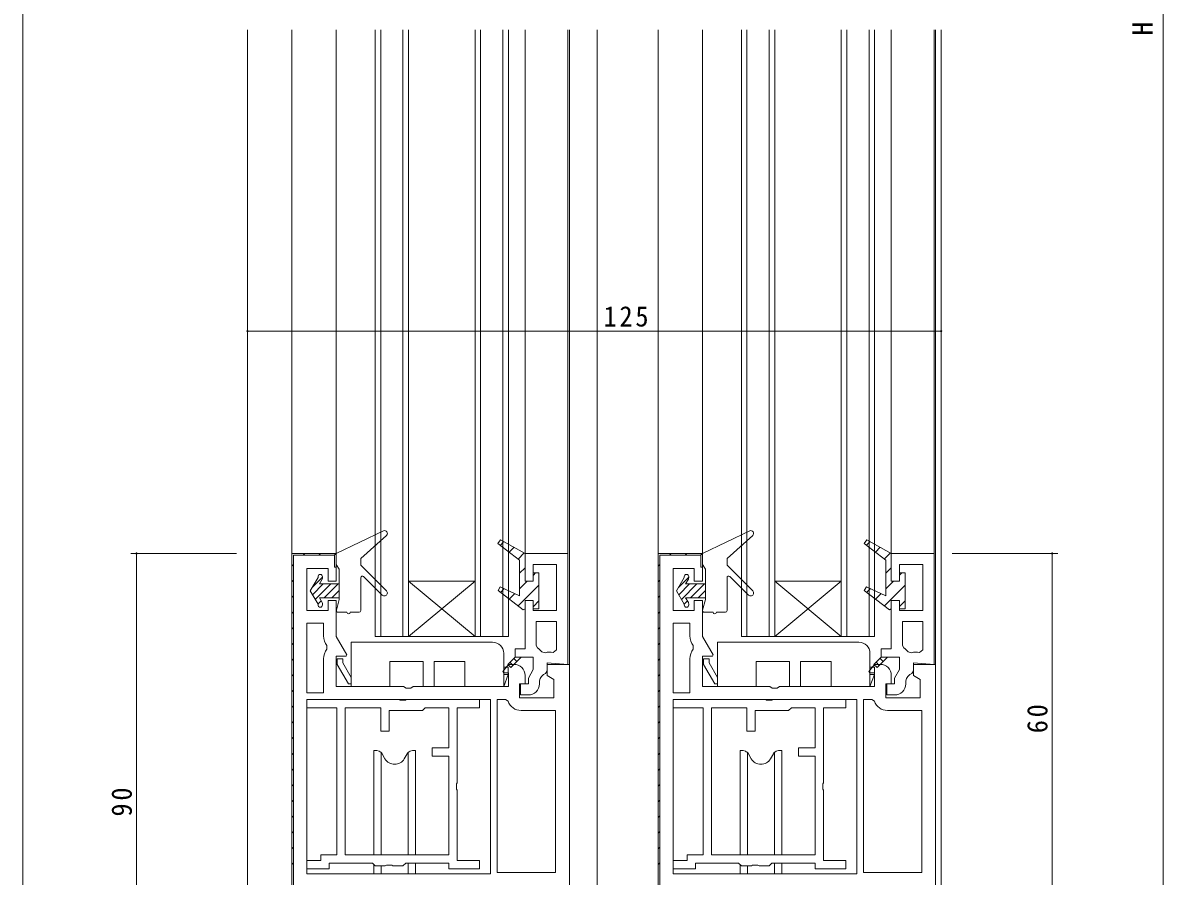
# Model space of a CAD drawing. Units: millimetres on the paper. Extents: x -420 to 373, y -297 to 267.
# Drawn here: x -417.7 to -212.2, y -151.9 to 1.8 of the extents above; entities that cross this region are included whole.
import ezdxf
from ezdxf.enums import TextEntityAlignment as Align

# ---------------------------------------------------------------- set-up
doc = ezdxf.new("R2010")
doc.units = ezdxf.units.MM
for name, color, linetype, lineweight in [('0-1_YKK_ZWAK', 7, 'Continuous', 9), ('0-3_YKK_12', 2, 'Continuous', 9), ('0-4_YKK_D', 6, 'Continuous', 9), ('0-6_YKK_13', 4, 'Continuous', 9), ('0-7_YKK_11', 7, 'Continuous', 9)]:
    doc.layers.add(name, color=color, linetype=linetype, lineweight=lineweight)
doc.styles.add('ＭＳ ゴシック', font='')
doc.styles.get('ＭＳ ゴシック').set_extended_font_data('MS Gothic')

msp = doc.modelspace()

# ---------------------------------------------------------------- linework, layer by layer
at = {"layer": '0-1_YKK_ZWAK'}
msp.add_line((-417.7, -260.6), (-417.7, 264.4), dxfattribs=at)
at = {"layer": '0-3_YKK_12'}
for p, q in [((-377.204, -243.243), (-377.204, 0.556)), ((-369.204, -94.243), (-369.204, 0.556)), ((-361.204, -94.243), (-361.204, 0.556)), ((-354.204, 0.556), (-354.204, -108.743)), ((-353.204, 0.556), (-353.204, -108.743)), ((-349.204, -108.743), (-349.204, 0.556)), ((-348.204, -108.743), (-348.204, 0.556)), ((-336.204, 0.556), (-336.204, -108.743)), ((-335.204, 0.556), (-335.204, -108.743)), ((-331.204, -108.743), (-331.204, 0.556)), ((-330.204, -108.743), (-330.204, 0.556)), ((-327.204, -94.243), (-327.204, 0.556)), ((-319.504, -94.242), (-319.504, 0.556)), ((-319.204, -114.243), (-319.204, 0.556)), ((-314.219, -153.743), (-314.219, 0.556)), ((-303.204, -94.243), (-303.204, 0.556)), ((-295.204, -94.243), (-295.204, 0.556)), ((-288.204, 0.556), (-288.204, -108.743)), ((-287.204, 0.556), (-287.204, -108.743)), ((-283.204, -108.743), (-283.204, 0.556)), ((-282.204, -108.743), (-282.204, 0.556)), ((-270.204, 0.556), (-270.204, -108.743)), ((-269.204, 0.556), (-269.204, -108.743)), ((-265.204, -108.743), (-265.204, 0.556)), ((-264.204, -108.743), (-264.204, 0.556)), ((-261.204, -94.243), (-261.204, 0.556)), ((-253.494, -94.242), (-253.499, 0.556)), ((-253.204, -114.243), (-253.204, 0.556)), ((-252.2, 0.556), (-252.204, -174.243)), ((-336.204, -108.743), (-348.204, -98.743)), ((-348.204, -108.743), (-336.204, -98.743)), ((-348.204, -98.743), (-336.204, -98.743)), ((-270.204, -108.743), (-282.204, -98.743)), ((-282.204, -108.743), (-270.204, -98.743)), ((-282.204, -98.743), (-270.204, -98.743)), ((-354.204, -108.743), (-348.204, -108.743)), ((-348.204, -108.743), (-336.204, -108.743)), ((-336.204, -108.743), (-330.204, -108.743)), ((-288.204, -108.743), (-282.204, -108.743)), ((-282.204, -108.743), (-270.204, -108.743)), ((-270.204, -108.743), (-264.204, -108.743))]:
    msp.add_line(p, q, dxfattribs=at)
at = {"layer": '0-4_YKK_D'}
for p, q in [((-212.204, -166.743), (-212.204, 169.257)), ((-377.204, -62.742), (-377.204, -52.744)), ((-252.204, -62.742), (-252.204, -52.744)), ((-377.204, -53.744), (-252.204, -53.744)), ((-379.204, -93.743), (-398.204, -93.743)), ((-397.204, -93.743), (-397.204, -183.743)), ((-250.204, -93.743), (-231.204, -93.743)), ((-232.204, -153.743), (-232.204, -93.743))]:
    msp.add_line(p, q, dxfattribs=at)
for centre, start, end in [((-377.204, -53.744), 0, 180), ((-377.204, -53.744), 180, 0), ((-252.204, -53.744), 0, 180), ((-252.204, -53.744), 180, 0), ((-397.204, -93.743), 90, 270), ((-397.204, -93.743), 270, 90), ((-232.204, -93.743), 90, 270), ((-232.204, -93.743), 270, 90)]:
    msp.add_arc(centre, 0.106, start, end, dxfattribs=at)
at = {"layer": '0-6_YKK_13'}
for p, q in [((-361.204, -93.743), (-352.719, -89.692)), ((-295.204, -93.743), (-286.719, -89.692)), ((-356.804, -94.643), (-352.171, -90.517)), ((-290.804, -94.643), (-286.171, -90.517)), ((-361.204, -93.743), (-361.204, -95.743)), ((-295.204, -93.743), (-295.204, -95.743)), ((-361.204, -95.743), (-360.704, -96.609)), ((-356.804, -94.643), (-356.804, -95.843)), ((-352.165, -100.482), (-356.804, -95.843)), ((-295.204, -95.743), (-294.704, -96.609)), ((-290.804, -94.643), (-290.804, -95.843)), ((-286.165, -100.482), (-290.804, -95.843)), ((-365.904, -100.493), (-364.504, -98.069)), ((-365.554, -99.888), (-363.704, -98.037)), ((-364.504, -97.943), (-364.504, -98.069)), ((-364.258, -99.243), (-363.757, -98.376)), ((-363.704, -97.943), (-363.704, -98.176)), ((-360.704, -96.609), (-360.704, -102.043)), ((-356.804, -98.123), (-356.804, -104.043)), ((-356.291, -97.911), (-352.943, -101.26)), ((-299.904, -100.493), (-298.504, -98.069)), ((-299.554, -99.888), (-297.704, -98.037)), ((-298.504, -97.943), (-298.504, -98.069)), ((-298.258, -99.243), (-297.757, -98.376)), ((-297.704, -97.943), (-297.704, -98.176)), ((-294.704, -96.609), (-294.704, -102.043)), ((-290.804, -98.123), (-290.804, -104.043)), ((-290.292, -97.911), (-286.943, -101.26)), ((-365.904, -100.493), (-364.504, -102.918)), ((-365.504, -101.185), (-363.562, -99.243)), ((-365.011, -102.039), (-362.215, -99.243)), ((-364.258, -99.243), (-360.704, -99.243)), ((-363.368, -101.743), (-360.868, -99.243)), ((-362.021, -101.743), (-360.704, -100.426)), ((-299.904, -100.493), (-298.504, -102.918)), ((-299.504, -101.185), (-297.563, -99.243)), ((-299.011, -102.039), (-296.216, -99.243)), ((-298.258, -99.243), (-294.704, -99.243)), ((-297.368, -101.743), (-294.869, -99.243)), ((-296.021, -101.743), (-294.704, -100.426)), ((-364.518, -102.893), (-363.932, -102.307)), ((-364.258, -101.743), (-363.757, -102.611)), ((-364.258, -101.743), (-360.704, -101.743)), ((-360.704, -102.043), (-361.194, -103.969)), ((-298.518, -102.893), (-297.933, -102.307)), ((-298.258, -101.743), (-297.757, -102.611)), ((-298.258, -101.743), (-294.704, -101.743)), ((-294.704, -102.043), (-295.194, -103.969)), ((-364.504, -102.918), (-364.504, -103.043)), ((-363.704, -102.811), (-363.704, -103.043)), ((-359.304, -104.343), (-360.904, -104.343)), ((-357.104, -104.343), (-358.704, -104.343)), ((-298.504, -102.918), (-298.504, -103.043)), ((-297.704, -102.811), (-297.704, -103.043)), ((-293.304, -104.343), (-294.904, -104.343)), ((-291.104, -104.343), (-292.704, -104.343)), ((-358.545, -117.743), (-358.545, -109.743)), ((-333.045, -109.743), (-358.545, -109.743)), ((-292.545, -117.743), (-292.545, -109.743)), ((-267.045, -109.743), (-292.545, -109.743)), ((-331.045, -111.743), (-331.045, -117.743)), ((-265.045, -111.743), (-265.045, -117.743)), ((-351.545, -117.743), (-351.545, -113.243)), ((-351.545, -113.243), (-345.545, -113.243)), ((-351.545, -117.743), (-351.545, -113.243)), ((-345.545, -113.243), (-345.545, -117.743)), ((-343.545, -117.743), (-343.545, -113.243)), ((-343.545, -113.243), (-338.045, -113.243)), ((-343.545, -113.243), (-338.045, -113.243)), ((-338.045, -113.243), (-338.045, -117.743)), ((-338.045, -113.243), (-338.045, -117.743)), ((-330.245, -114.243), (-331.045, -114.243)), ((-330.245, -115.543), (-330.245, -114.243)), ((-285.545, -117.743), (-285.545, -113.243)), ((-285.545, -113.243), (-279.545, -113.243)), ((-285.545, -117.743), (-285.545, -113.243)), ((-279.545, -113.243), (-279.545, -117.743)), ((-277.545, -117.743), (-277.545, -113.243)), ((-277.545, -113.243), (-272.045, -113.243)), ((-277.545, -113.243), (-272.045, -113.243)), ((-272.045, -113.243), (-272.045, -117.743)), ((-272.045, -113.243), (-272.045, -117.743)), ((-264.245, -114.243), (-265.045, -114.243)), ((-264.245, -115.543), (-264.245, -114.243)), ((-331.045, -117.743), (-330.245, -115.543)), ((-331.045, -115.543), (-330.245, -115.543)), ((-265.045, -117.743), (-264.245, -115.543)), ((-265.045, -115.543), (-264.245, -115.543)), ((-358.545, -117.743), (-351.545, -117.743)), ((-345.545, -117.743), (-343.545, -117.743)), ((-338.045, -117.743), (-331.045, -117.743)), ((-292.545, -117.743), (-285.545, -117.743)), ((-279.545, -117.743), (-277.545, -117.743)), ((-272.045, -117.743), (-265.045, -117.743)), ((-354.454, -129.241), (-353.904, -129.241)), ((-354.454, -148.043), (-354.454, -129.241)), ((-353.904, -129.241), (-353.483, -129.394)), ((-347.504, -129.241), (-347.924, -129.394)), ((-347.504, -129.241), (-346.954, -129.241)), ((-346.954, -129.241), (-346.954, -148.043)), ((-288.454, -129.241), (-287.904, -129.241)), ((-288.454, -148.043), (-288.454, -129.241)), ((-287.904, -129.241), (-287.483, -129.394)), ((-281.504, -129.241), (-281.924, -129.394)), ((-281.504, -129.241), (-280.954, -129.241)), ((-280.954, -129.241), (-280.954, -148.043)), ((-353.141, -148.043), (-353.141, -129.604)), ((-352.436, -130.741), (-352.959, -129.833)), ((-348.972, -130.741), (-348.448, -129.833)), ((-348.266, -129.604), (-348.266, -148.043)), ((-287.141, -148.043), (-287.141, -129.604)), ((-286.436, -130.741), (-286.96, -129.833)), ((-282.972, -130.741), (-282.448, -129.833)), ((-282.266, -129.604), (-282.266, -148.043)), ((-354.454, -151.443), (-354.454, -149.793)), ((-348.266, -149.543), (-348.266, -151.443)), ((-346.954, -149.543), (-346.954, -151.443)), ((-288.454, -151.443), (-288.454, -149.793)), ((-282.266, -149.543), (-282.266, -151.443)), ((-280.954, -149.543), (-280.954, -151.443)), ((-353.141, -151.443), (-353.141, -150.043)), ((-287.141, -151.443), (-287.141, -150.043))]:
    msp.add_line(p, q, dxfattribs=at)
for points in [[(-361.045, -112.743), (-361.045, -113.743), (-359.025, -117.243), (-358.545, -117.243)], [(-358.545, -116.073), (-360.045, -113.475), (-360.045, -112.743), (-361.045, -112.743)], [(-295.045, -112.743), (-295.045, -113.743), (-293.025, -117.243), (-292.545, -117.243)], [(-292.545, -116.073), (-294.045, -113.475), (-294.045, -112.743), (-295.045, -112.743)]]:
    msp.add_lwpolyline(points, dxfattribs=at)
for centre, radius, start, end in [((-352.504, -90.143), 0.5, 311.69427, 115.52351), ((-286.504, -90.143), 0.5, 311.69427, 115.52351), ((-364.104, -97.943), 0.4, 0, 180), ((-364.104, -98.176), 0.4, 329.99998, 0), ((-356.504, -98.123), 0.3, 45, 180), ((-298.104, -97.943), 0.4, 0, 180), ((-298.104, -98.176), 0.4, 329.99998, 0), ((-290.504, -98.123), 0.3, 45, 180), ((-352.554, -100.871), 0.55, 224.99998, 44.99998), ((-286.554, -100.871), 0.55, 224.99998, 44.99998), ((-364.104, -102.811), 0.4, 0, 30), ((-298.104, -102.811), 0.4, 0, 30), ((-364.104, -103.043), 0.4, 180, 0), ((-360.904, -104.043), 0.3, 165.70561, 270), ((-359.004, -104.343), 0.3, 180, 0), ((-357.104, -104.043), 0.3, 270, 0), ((-298.104, -103.043), 0.4, 180, 0), ((-294.904, -104.043), 0.3, 165.70561, 270), ((-293.004, -104.343), 0.3, 180, 0), ((-291.104, -104.043), 0.3, 270, 0), ((-333.045, -111.743), 2, 0, 90), ((-267.045, -111.743), 2, 0, 90), ((-353.826, -130.333), 1, 30, 69.98726), ((-347.582, -130.333), 1, 110.01273, 149.99998), ((-287.826, -130.333), 1, 30, 69.98726), ((-281.582, -130.333), 1, 110.01273, 149.99998), ((-353.826, -130.333), 1, 30, 43.78836), ((-350.704, -129.741), 2, 210, 329.99998), ((-347.582, -130.333), 1, 136.21162, 149.99998), ((-287.826, -130.333), 1, 30, 43.78836), ((-284.704, -129.741), 2, 210, 329.99998), ((-281.582, -130.333), 1, 136.21162, 149.99998)]:
    msp.add_arc(centre, radius, start, end, dxfattribs=at)
at = {"layer": '0-7_YKK_11'}
for p, q in [((-331.639, -92.279), (-330.995, -91.635)), ((-265.639, -92.279), (-264.995, -91.635)), ((-367.185, -94.043), (-366.885, -93.743)), ((-364.356, -94.043), (-364.056, -93.743)), ((-361.575, -94.09), (-361.362, -93.878)), ((-330.051, -93.52), (-329.178, -92.646)), ((-328.463, -94.76), (-327.36, -93.657)), ((-301.185, -94.043), (-300.885, -93.743)), ((-298.357, -94.043), (-298.057, -93.743)), ((-295.575, -94.09), (-295.363, -93.878)), ((-264.051, -93.52), (-263.178, -92.646)), ((-262.463, -94.76), (-261.36, -93.657)), ((-369.204, -96.062), (-368.904, -95.762)), ((-328.204, -94.962), (-328.204, -101.378)), ((-328.204, -97.329), (-327.204, -96.329)), ((-303.204, -96.062), (-302.904, -95.762)), ((-262.204, -94.962), (-262.204, -101.378)), ((-262.204, -97.329), (-261.204, -96.329)), ((-369.204, -98.891), (-368.904, -98.591)), ((-325.694, -97.648), (-325.299, -97.253)), ((-303.204, -98.891), (-302.904, -98.591)), ((-259.695, -97.648), (-259.299, -97.253)), ((-331.643, -100.768), (-330.967, -100.092)), ((-328.432, -103.214), (-324.704, -99.486)), ((-328.204, -100.157), (-326.79, -98.743)), ((-265.643, -100.768), (-264.967, -100.092)), ((-262.432, -103.214), (-258.704, -99.486)), ((-262.204, -100.157), (-260.79, -98.743)), ((-369.204, -101.719), (-368.904, -101.419)), ((-330.037, -101.991), (-329.037, -100.99)), ((-325.699, -103.31), (-324.704, -102.314)), ((-303.204, -101.719), (-302.904, -101.419)), ((-264.037, -101.991), (-263.037, -100.99)), ((-259.699, -103.31), (-258.704, -102.314)), ((-369.204, -104.547), (-368.904, -104.247)), ((-303.204, -104.547), (-302.904, -104.247)), ((-366.504, -106.343), (-366.504, -118.843)), ((-300.504, -106.343), (-300.504, -118.843)), ((-369.204, -107.376), (-368.904, -107.076)), ((-303.204, -107.376), (-302.904, -107.076)), ((-369.204, -110.204), (-368.904, -109.904)), ((-362.886, -110.99), (-362.886, -110.363)), ((-303.204, -110.204), (-302.904, -109.904)), ((-296.886, -110.99), (-296.886, -110.363)), ((-369.204, -113.033), (-368.904, -112.733)), ((-328.648, -113.22), (-329.214, -112.654)), ((-327.941, -112.512), (-328.01, -112.443)), ((-324.167, -111.493), (-323.584, -111.671)), ((-322.12, -111.58), (-321.504, -111.094)), ((-303.204, -113.033), (-302.904, -112.733)), ((-262.648, -113.22), (-263.214, -112.654)), ((-261.941, -112.512), (-262.01, -112.443)), ((-258.167, -111.493), (-257.584, -111.671)), ((-256.12, -111.58), (-255.504, -111.094)), ((-329.356, -113.927), (-329.921, -113.361)), ((-263.356, -113.927), (-263.921, -113.361)), ((-369.204, -115.861), (-368.904, -115.561)), ((-303.204, -115.861), (-302.904, -115.561)), ((-369.204, -118.69), (-368.904, -118.39)), ((-303.204, -118.69), (-302.904, -118.39)), ((-369.204, -121.518), (-368.904, -121.218)), ((-333.404, -120.043), (-366.504, -120.043)), ((-332.204, -120.043), (-332.204, -151.243)), ((-303.204, -121.518), (-302.904, -121.218)), ((-267.404, -120.043), (-300.504, -120.043)), ((-266.204, -120.043), (-266.204, -151.243)), ((-361.104, -148.043), (-361.104, -121.543)), ((-295.104, -148.043), (-295.104, -121.543)), ((-369.204, -124.346), (-368.904, -124.046)), ((-303.204, -124.346), (-302.904, -124.046)), ((-369.204, -127.175), (-368.904, -126.875)), ((-303.204, -127.175), (-302.904, -126.875)), ((-369.204, -130.003), (-368.904, -129.703)), ((-303.204, -130.003), (-302.904, -129.703)), ((-369.204, -132.832), (-368.904, -132.532)), ((-303.204, -132.832), (-302.904, -132.532)), ((-369.204, -135.66), (-368.904, -135.36)), ((-303.204, -135.66), (-302.904, -135.36)), ((-369.204, -138.489), (-368.904, -138.189)), ((-303.204, -138.489), (-302.904, -138.189)), ((-369.204, -141.317), (-368.904, -141.017)), ((-303.204, -141.317), (-302.904, -141.017)), ((-369.204, -144.145), (-368.904, -143.845)), ((-303.204, -144.145), (-302.904, -143.845)), ((-369.204, -146.974), (-368.904, -146.674)), ((-303.204, -146.974), (-302.904, -146.674)), ((-369.204, -149.802), (-368.904, -149.502)), ((-303.204, -149.802), (-302.904, -149.502))]:
    msp.add_line(p, q, dxfattribs=at)
for points in [[(-328.204, -94.962), (-328.204, -101.378), (-331.666, -99.766), (-332.06, -100.45), (-327.534, -103.897), (-327.204, -103.725), (-327.204, -102.243), (-325.704, -102.243), (-325.704, -103.743), (-324.704, -103.743), (-324.704, -97.243), (-325.704, -97.243), (-325.704, -98.743), (-327.204, -98.743), (-327.204, -93.743), (-331.636, -91.279), (-332.074, -91.94)], [(-262.204, -94.962), (-262.204, -101.378), (-265.666, -99.766), (-266.06, -100.45), (-261.534, -103.897), (-261.204, -103.725), (-261.204, -102.243), (-259.704, -102.243), (-259.704, -103.743), (-258.704, -103.743), (-258.704, -97.243), (-259.704, -97.243), (-259.704, -98.743), (-261.204, -98.743), (-261.204, -93.743), (-265.636, -91.279), (-266.074, -91.94)], [(-333.404, -120.043), (-366.504, -120.043), (-366.504, -151.443), (-333.404, -151.443)], [(-361.104, -148.043), (-361.104, -121.543), (-366.504, -121.543), (-366.504, -120.043), (-349.874, -120.043), (-349.683, -120.186), (-348.724, -120.186), (-348.533, -120.043), (-335.404, -120.043), (-335.404, -121.543), (-339.404, -121.543), (-339.404, -135.073), (-339.546, -135.264), (-339.546, -136.223), (-339.404, -136.414), (-339.404, -149.043), (-335.404, -149.043), (-335.404, -150.543), (-340.904, -150.543), (-340.904, -149.543), (-348.704, -149.543), (-349.204, -150.043), (-351.033, -150.043), (-351.224, -149.901), (-352.183, -149.901), (-352.374, -150.043), (-354.204, -150.043), (-354.704, -149.543), (-362.504, -149.543), (-362.504, -150.543), (-366.504, -150.543), (-366.504, -149.043), (-364.004, -149.043), (-364.004, -148.043)], [(-267.404, -120.043), (-300.504, -120.043), (-300.504, -151.443), (-267.404, -151.443)], [(-295.104, -148.043), (-295.104, -121.543), (-300.504, -121.543), (-300.504, -120.043), (-283.875, -120.043), (-283.683, -120.186), (-282.725, -120.186), (-282.533, -120.043), (-269.404, -120.043), (-269.404, -121.543), (-273.404, -121.543), (-273.404, -135.073), (-273.547, -135.264), (-273.547, -136.223), (-273.404, -136.414), (-273.404, -149.043), (-269.404, -149.043), (-269.404, -150.543), (-274.904, -150.543), (-274.904, -149.543), (-282.704, -149.543), (-283.204, -150.043), (-285.033, -150.043), (-285.225, -149.901), (-286.183, -149.901), (-286.375, -150.043), (-288.204, -150.043), (-288.704, -149.543), (-296.504, -149.543), (-296.504, -150.543), (-300.504, -150.543), (-300.504, -149.043), (-298.004, -149.043), (-298.004, -148.043)], [(-359.604, -121.543), (-359.604, -148.043), (-340.904, -148.043), (-340.904, -130.243), (-343.904, -130.243), (-343.904, -128.743), (-340.904, -128.743), (-340.904, -121.543), (-345.204, -121.543), (-345.704, -122.043), (-351.704, -122.043), (-351.704, -125.743), (-353.204, -125.743), (-353.204, -121.543)], [(-293.604, -121.543), (-293.604, -148.043), (-274.904, -148.043), (-274.904, -130.243), (-277.904, -130.243), (-277.904, -128.743), (-274.904, -128.743), (-274.904, -121.543), (-279.204, -121.543), (-279.704, -122.043), (-285.704, -122.043), (-285.704, -125.743), (-287.204, -125.743), (-287.204, -121.543)]]:
    msp.add_lwpolyline(points, close=True, dxfattribs=at)
for points in [[(-369.204, -93.743), (-369.204, -183.743), (-359.704, -183.743)], [(-329.204, -113.743), (-330.204, -113.743), (-331.225, -114.999), (-331.108, -115.243), (-330.204, -115.243), (-330.204, -117.743), (-347.338, -117.743), (-347.771, -117.993), (-348.637, -117.993), (-349.07, -117.743), (-361.204, -117.743), (-361.204, -112.243), (-359.445, -112.243), (-359.314, -112.017), (-361.204, -108.743), (-361.204, -102.243), (-362.704, -102.243), (-362.704, -104.043), (-366.504, -104.043), (-366.504, -96.443), (-362.704, -96.443), (-362.704, -98.743), (-361.204, -98.743), (-361.204, -93.743), (-369.204, -93.743), (-369.204, -183.743)], [(-369.204, -183.743), (-359.704, -183.743), (-359.704, -181.243), (-360.004, -181.243), (-360.004, -183.443), (-368.904, -183.443), (-368.904, -94.043), (-361.504, -94.043), (-361.504, -96.243), (-361.204, -96.243), (-361.204, -93.743), (-369.204, -93.743)], [(-326.604, -119.243), (-328.004, -119.243), (-328.004, -117.243), (-326.604, -117.243), (-326.604, -116.243), (-325.704, -114.685), (-325.704, -112.443), (-329.004, -112.443), (-329.004, -110.943), (-327.204, -110.943), (-327.204, -102.243), (-325.704, -102.243), (-325.704, -104.043), (-321.504, -104.043), (-321.504, -95.743), (-325.704, -95.743), (-325.704, -98.743), (-327.204, -98.743), (-327.204, -93.743), (-319.504, -93.743)], [(-319.504, -93.743), (-319.504, -113.789), (-323.204, -113.465), (-323.204, -114.898), (-323.493, -115.352)], [(-303.204, -93.743), (-303.204, -183.743), (-293.704, -183.743)], [(-263.204, -113.743), (-264.204, -113.743), (-265.225, -114.999), (-265.109, -115.243), (-264.204, -115.243), (-264.204, -117.743), (-281.338, -117.743), (-281.771, -117.993), (-282.637, -117.993), (-283.07, -117.743), (-295.204, -117.743), (-295.204, -112.243), (-293.445, -112.243), (-293.314, -112.017), (-295.204, -108.743), (-295.204, -102.243), (-296.704, -102.243), (-296.704, -104.043), (-300.504, -104.043), (-300.504, -96.443), (-296.704, -96.443), (-296.704, -98.743), (-295.204, -98.743), (-295.204, -93.743), (-303.204, -93.743), (-303.204, -183.743)], [(-303.204, -183.743), (-293.704, -183.743), (-293.704, -181.243), (-294.004, -181.243), (-294.004, -183.443), (-302.904, -183.443), (-302.904, -94.043), (-295.504, -94.043), (-295.504, -96.243), (-295.204, -96.243), (-295.204, -93.743), (-303.204, -93.743)], [(-260.604, -119.243), (-262.004, -119.243), (-262.004, -117.243), (-260.604, -117.243), (-260.604, -116.243), (-259.704, -114.685), (-259.704, -112.443), (-263.004, -112.443), (-263.004, -110.943), (-261.204, -110.943), (-261.204, -102.243), (-259.704, -102.243), (-259.704, -104.043), (-255.504, -104.043), (-255.504, -95.743), (-259.704, -95.743), (-259.704, -98.743), (-261.204, -98.743), (-261.204, -93.743), (-253.504, -93.743)], [(-253.504, -93.743), (-253.504, -113.789), (-257.204, -113.465), (-257.204, -114.898), (-257.493, -115.352)], [(-366.504, -106.343), (-366.504, -118.843), (-363.504, -118.843), (-363.504, -112.743)], [(-363.504, -108.609), (-363.504, -106.343), (-366.504, -106.343)], [(-321.504, -111.094), (-321.504, -106.043), (-325.204, -106.043), (-325.204, -110.345), (-324.954, -110.778)], [(-300.504, -106.343), (-300.504, -118.843), (-297.504, -118.843), (-297.504, -112.743)], [(-297.504, -108.609), (-297.504, -106.343), (-300.504, -106.343)], [(-255.504, -111.094), (-255.504, -106.043), (-259.204, -106.043), (-259.204, -110.345), (-258.954, -110.778)], [(-329.004, -112.443), (-330.321, -113.761), (-329.755, -114.326), (-327.872, -112.443)], [(-263.004, -112.443), (-264.321, -113.761), (-263.755, -114.326), (-261.872, -112.443)], [(-319.204, -153.743), (-319.204, -113.743), (-323.204, -113.743), (-323.204, -115.743), (-322.004, -116.436), (-322.004, -119.743), (-328.204, -119.743), (-328.204, -117.243), (-327.204, -117.243), (-327.204, -115.743)], [(-253.204, -153.743), (-253.204, -113.743), (-257.204, -113.743), (-257.204, -115.743), (-256.004, -116.436), (-256.004, -119.743), (-262.204, -119.743), (-262.204, -117.243), (-261.204, -117.243), (-261.204, -115.743)], [(-324.599, -116.721), (-324.604, -116.765), (-324.604, -117.243)], [(-258.599, -116.721), (-258.604, -116.765), (-258.604, -117.243)], [(-332.204, -120.043), (-332.204, -151.243), (-321.704, -151.243), (-321.704, -122.043), (-327.896, -122.043)], [(-330.253, -120.377), (-330.724, -120.043), (-332.204, -120.043)], [(-266.204, -120.043), (-266.204, -151.243), (-255.704, -151.243), (-255.704, -122.043), (-261.896, -122.043)], [(-264.253, -120.377), (-264.724, -120.043), (-266.204, -120.043)]]:
    msp.add_lwpolyline(points, dxfattribs=at)
for centre, radius, start, end in [((-360.704, -108.609), 2.8, 179.99998, 218.78207), ((-294.704, -108.609), 2.8, 179.99998, 218.78207), ((-326.204, -112.943), 2.5, 35.45689, 60), ((-260.204, -112.943), 2.5, 35.45689, 60), ((-360.704, -112.743), 2.8, 141.2179, 179.99998), ((-322.704, -114.011), 2.5, 76.50662, 110.61668), ((-294.704, -112.743), 2.8, 141.2179, 179.99998), ((-256.704, -114.011), 2.5, 76.50662, 110.61668), ((-329.204, -115.743), 2, 0, 89.99998), ((-263.204, -115.743), 2, 0, 89.99998), ((-322.649, -117.165), 2, 114.96335, 167.17526), ((-256.649, -117.165), 2, 114.96335, 167.17526), ((-326.604, -117.243), 2, 270, 0), ((-260.604, -117.243), 2, 270, 0), ((-327.896, -119.543), 2.5, 199.47121, 269.99997), ((-261.896, -119.543), 2.5, 199.47121, 269.99997)]:
    msp.add_arc(centre, radius, start, end, dxfattribs=at)

# ---------------------------------------------------------------- texts
at = {"layer": '0-4_YKK_D', "color": 3, "style": 'ＭＳ ゴシック'}
msp.add_text('H', height=3.666, rotation=90, dxfattribs=at).set_placement((-213.004, -0.468), align=Align.BOTTOM_LEFT)
at = {"layer": '0-4_YKK_D', "color": 3, "insert": (-313.048, -52.944), "char_height": 3.666, "attachment_point": 7, "style": 'ＭＳ ゴシック'}
msp.add_mtext('\\T1.21;\\W0.95;125', dxfattribs=at)
at = {"layer": '0-4_YKK_D', "color": 3, "char_height": 3.666, "attachment_point": 7, "rotation": 90, "style": 'ＭＳ ゴシック'}
for s, insert in [('\\T1.21;\\W0.95;60', (-233.004, -126.143)), ('\\T1.21;\\W0.95;90', (-398.004, -141.143))]:
    msp.add_mtext(s, dxfattribs=dict(at, insert=insert))

doc.saveas('drawing.dxf')
